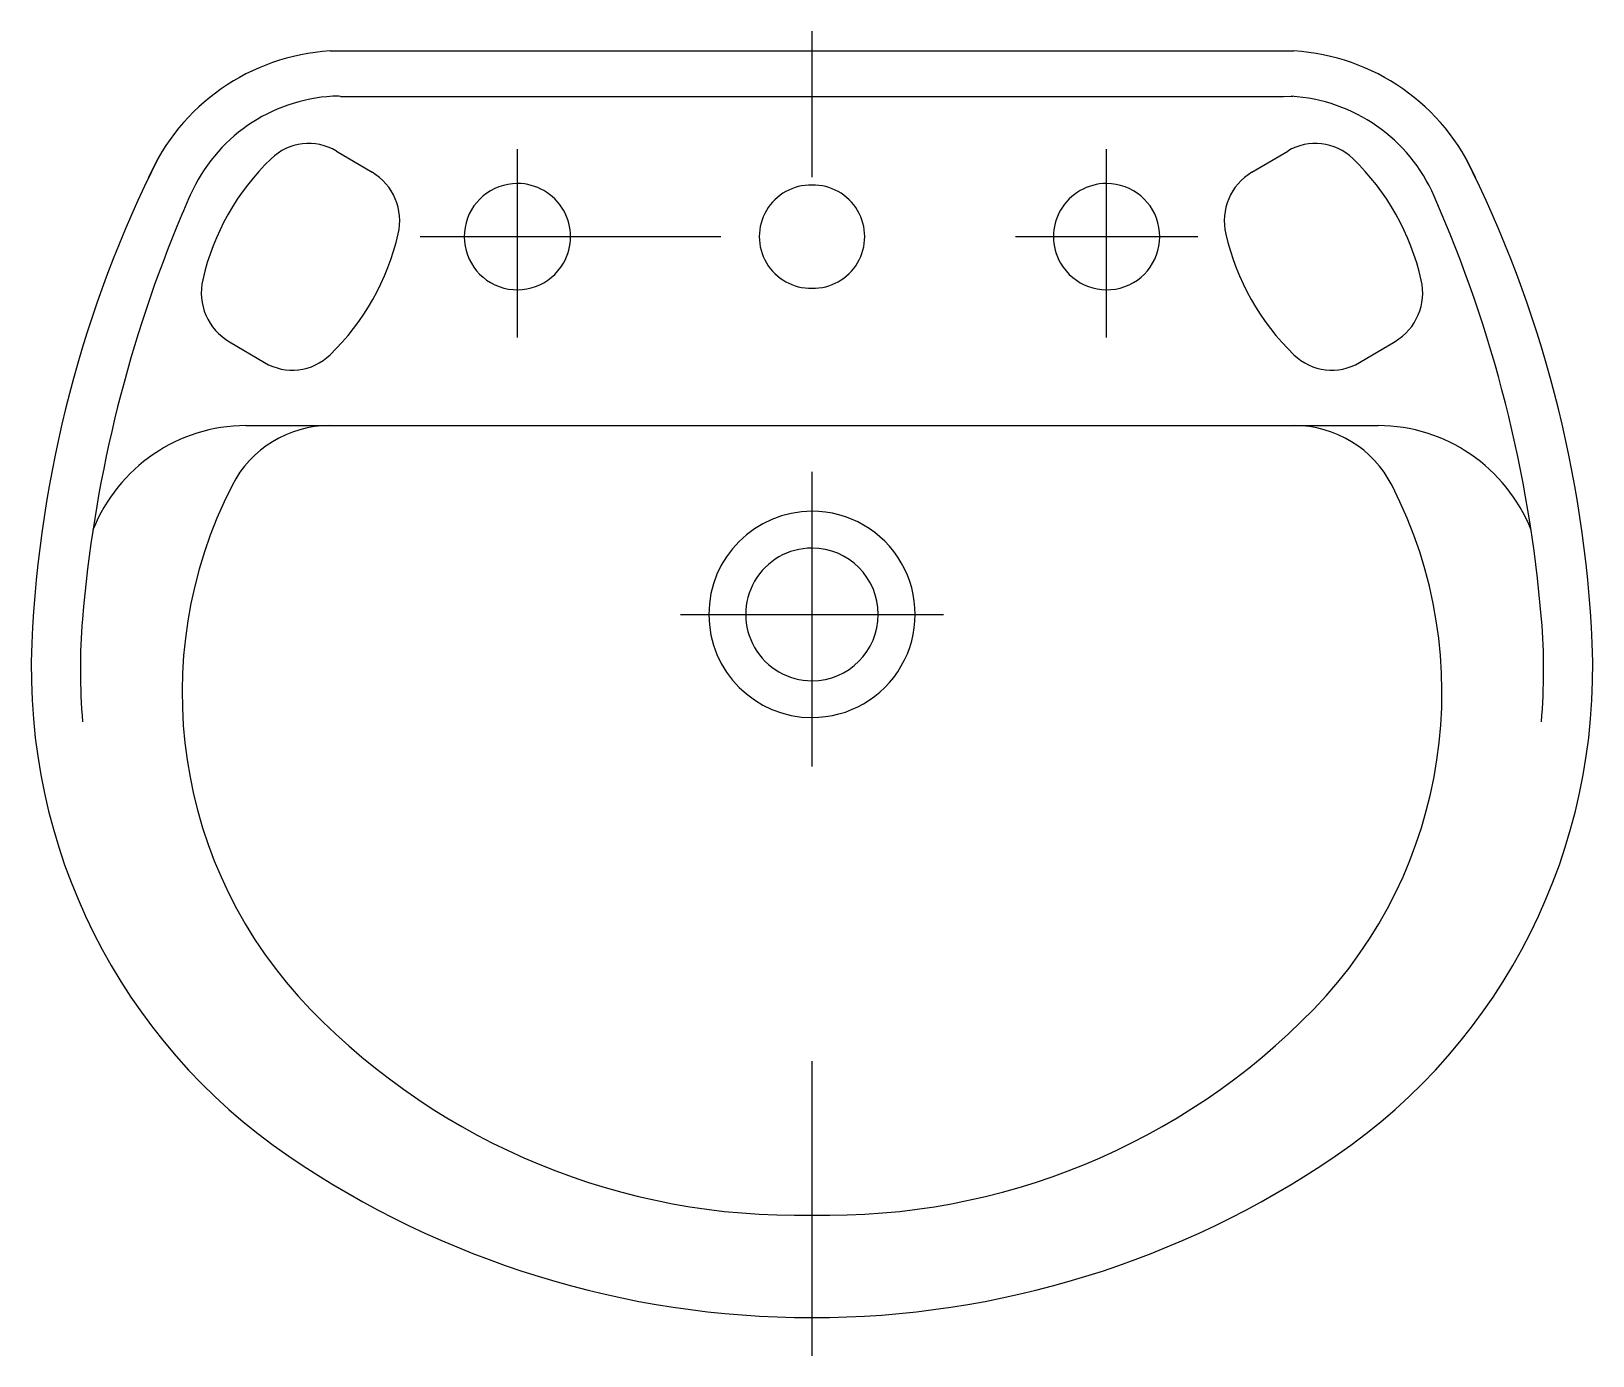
# Model space of a CAD drawing. Extents: x -1005.748 to -1005.218, y 877.267 to 877.717.
import ezdxf

# ---------------------------------------------------------------- set-up
doc = ezdxf.new("R2010")
doc.units = 0
doc.header["$LTSCALE"] = 0.2
doc.header["$MEASUREMENT"] = 0
doc.linetypes.add('AXES', pattern=[0.54, 0.3, -0.08, 0.08, -0.08])
doc.linetypes.add('CONTINU', pattern=[0])
doc.layers.get('0').update_dxf_attribs({"linetype": 'CONTINUOUS'})
doc.layers.add('DECA_EIXOS', color=5, linetype='AXES')

msp = doc.modelspace()

# ---------------------------------------------------------------- linework, layer by layer
at = {"linetype": 'CONTINU'}
for points in [[(-1005.64631, 877.70984, 0.281862), (-1005.70801, 877.66674)], [(-1005.25747, 877.66674, 0.281862), (-1005.31917, 877.70984)], [(-1005.64538, 877.69447, 0.281863), (-1005.69374, 877.66094)], [(-1005.64272, 877.69442, 0.012099), (-1005.64538, 877.69447)], [(-1005.27158, 877.66058, 0.281862), (-1005.3201, 877.69447)], [(-1005.64418, 877.67588, 0.337717), (-1005.66633, 877.67327)], [(-1005.29921, 877.67332, 0.337715), (-1005.3213, 877.67588)], [(-1005.70455, 877.67363, 0.105973), (-1005.74754, 877.5089)], [(-1005.66633, 877.67327, 0.145341), (-1005.68952, 877.63221)], [(-1005.27594, 877.63211, 0.145845), (-1005.29921, 877.67332)], [(-1005.21795, 877.5089, 0.105973), (-1005.26093, 877.67363)], [(-1005.62318, 877.64773, 0.326225), (-1005.63203, 877.6687)], [(-1005.33345, 877.6687, 0.326373), (-1005.34231, 877.64772)], [(-1005.69374, 877.66094, 0.006473), (-1005.69827, 877.65031)], [(-1005.48274, 877.66433, 1.022981), (-1005.48274, 877.62933)], [(-1005.48274, 877.62933, 1.023014), (-1005.48274, 877.66433)], [(-1005.23514, 877.51707, 0.083159), (-1005.27158, 877.66058)], [(-1005.69827, 877.65031, 0.076913), (-1005.73035, 877.51698)], [(-1005.64632, 877.60673, 0.144931), (-1005.62318, 877.64773)], [(-1005.34231, 877.64772, 0.144898), (-1005.31916, 877.60673)], [(-1005.68952, 877.63221, 0.330275), (-1005.6804, 877.6111)], [(-1005.28482, 877.61125, 0.324397), (-1005.27594, 877.63211)], [(-1005.66851, 877.60408, 0.33865), (-1005.64632, 877.60673)], [(-1005.31916, 877.60673, 0.33865), (-1005.29697, 877.60408)], [(-1005.67494, 877.58273, 0.305995), (-1005.7268, 877.54729)], [(-1005.64638, 877.58273, 0.281613), (-1005.67959, 877.56241)], [(-1005.28589, 877.56241, 0.281614), (-1005.3191, 877.58273)], [(-1005.23868, 877.54727, 0.306055), (-1005.29054, 877.58273)], [(-1005.67959, 877.56241, 0.321126), (-1005.65296, 877.38461)], [(-1005.31245, 877.38468, 0.321127), (-1005.28589, 877.56241)], [(-1005.48274, 877.55363, 1), (-1005.48274, 877.48363)], [(-1005.48274, 877.48363, 1.000026), (-1005.48274, 877.55363)], [(-1005.48274, 877.54113, 1.000061), (-1005.48274, 877.49613)], [(-1005.48274, 877.49613, 1), (-1005.48274, 877.54113)], [(-1005.73035, 877.51698, 0.043027), (-1005.73028, 877.48217)], [(-1005.2352, 877.48217, 0.043138), (-1005.23514, 877.51707)], [(-1005.74754, 877.5089, 0.259808), (-1005.66035, 877.33481)], [(-1005.30513, 877.33481, 0.259809), (-1005.21795, 877.5089)], [(-1005.65296, 877.38461, 0.208687), (-1005.48274, 877.31479)], [(-1005.48274, 877.31479, 0.208805), (-1005.31245, 877.38468)], [(-1005.66035, 877.33481, 0.150795), (-1005.48274, 877.27999)], [(-1005.48274, 877.27999, 0.15084), (-1005.30513, 877.33481)]]:
    msp.add_lwpolyline(points, format="xyb", dxfattribs=at)
for points in [[(-1005.64631, 877.70984), (-1005.31917, 877.70984)], [(-1005.64272, 877.69442), (-1005.32276, 877.69442)], [(-1005.32276, 877.69442), (-1005.31957, 877.69445)], [(-1005.64418, 877.67588), (-1005.63203, 877.6687)], [(-1005.33345, 877.6687), (-1005.3213, 877.67588)], [(-1005.61568, 877.64683), (-1005.61218, 877.64683)], [(-1005.6804, 877.6111), (-1005.66851, 877.60408)], [(-1005.29697, 877.60408), (-1005.28482, 877.61125)], [(-1005.67494, 877.58273), (-1005.29054, 877.58273)]]:
    msp.add_lwpolyline(points, dxfattribs=at)
at = {"linetype": 'CONTINU', "flags": 128}
for points in [[(-1005.58274, 877.66486, 1.73206), (-1005.56712, 877.63781, 0.577347)], [(-1005.39836, 877.63781, 1.73207), (-1005.38274, 877.66486, 0.577344)]]:
    msp.add_lwpolyline(points, format="xyb", close=True, dxfattribs=at)
at = {"layer": 'DECA_EIXOS'}
for points in [[(-1005.48274, 877.26705), (-1005.48274, 877.71654)], [(-1005.58274, 877.61265), (-1005.58274, 877.67656)], [(-1005.38274, 877.61265), (-1005.38274, 877.67656)], [(-1005.61368, 877.64683), (-1005.3518, 877.64683)], [(-1005.52739, 877.51863), (-1005.4381, 877.51863)]]:
    msp.add_lwpolyline(points, dxfattribs=at)

doc.saveas('drawing.dxf')
